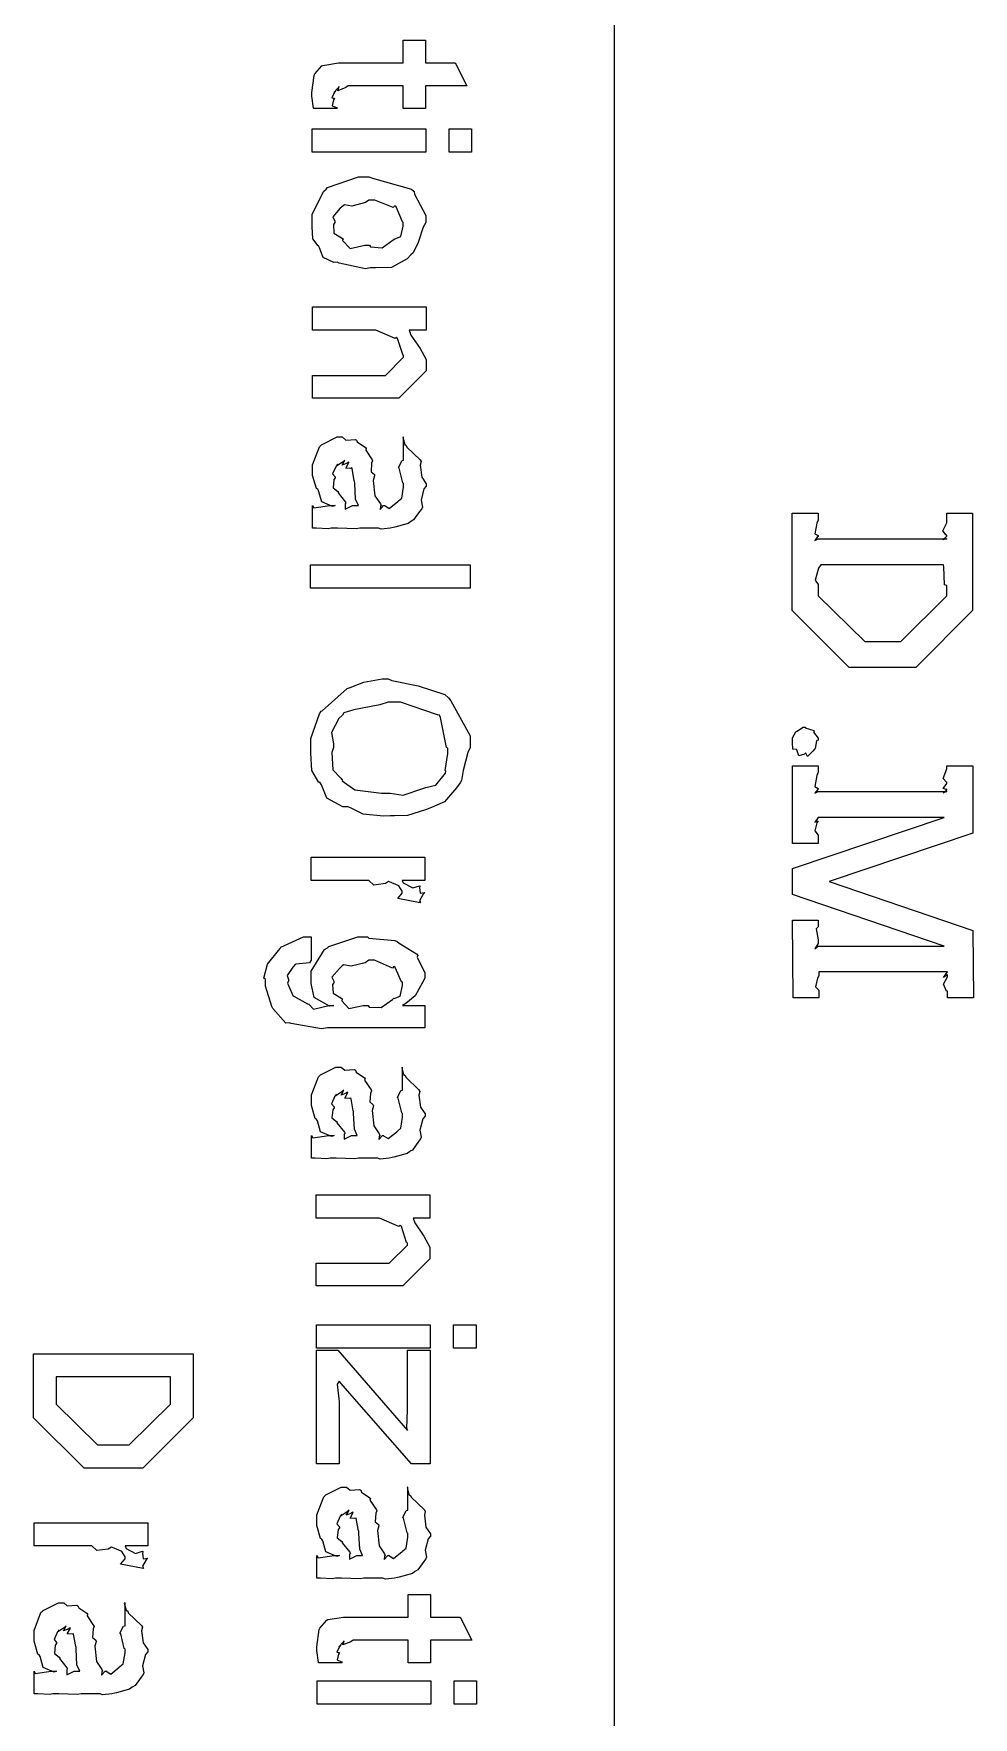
# Model space of a CAD drawing. Extents: x 0.2 to 11.6, y 0.3 to 16.2.
# Drawn here: x 2.975 to 3.291, y 2.025 to 2.591 of the extents above; entities that cross this region are included whole.
import ezdxf

# ---------------------------------------------------------------- set-up
doc = ezdxf.new("R2010")
doc.units = 0
doc.header["$MEASUREMENT"] = 0

msp = doc.modelspace()

# ---------------------------------------------------------------- linework, layer by layer
at = {"color": 0}
for p, q in [((3.16997, 0.528321), (3.16997, 4.18001)), ((3.09896, 2.58128), (3.09896, 2.58886)), ((3.09896, 2.58886), (3.10656, 2.58886)), ((3.10656, 2.58886), (3.10656, 2.58128)), ((3.06933, 2.57753), (3.07172, 2.58024)), ((3.07172, 2.58024), (3.07204, 2.5804)), ((3.07204, 2.5804), (3.07725, 2.58128)), ((3.07204, 2.5804), (3.07204, 2.5804)), ((3.07725, 2.58128), (3.07899, 2.58128)), ((3.07899, 2.58128), (3.09896, 2.58128)), ((3.10656, 2.58128), (3.11654, 2.58128)), ((3.11654, 2.58128), (3.12044, 2.57346)), ((3.06836, 2.57129), (3.06907, 2.57704)), ((3.06907, 2.57704), (3.06922, 2.57736)), ((3.06922, 2.57736), (3.06933, 2.57753)), ((3.07704, 2.57189), (3.07747, 2.57324)), ((3.07747, 2.57324), (3.07704, 2.57275)), ((3.07747, 2.57324), (3.07747, 2.57324)), ((3.08051, 2.57346), (3.07975, 2.57292)), ((3.09896, 2.57346), (3.08051, 2.57346)), ((3.09896, 2.56586), (3.09896, 2.57346)), ((3.12044, 2.57346), (3.10656, 2.57346)), ((3.10656, 2.57346), (3.10656, 2.56586)), ((3.06836, 2.56999), (3.06836, 2.57129)), ((3.06836, 2.57129), (3.06836, 2.57129)), ((3.06885, 2.56597), (3.06836, 2.56999)), ((3.07596, 2.5714), (3.07503, 2.56944)), ((3.07503, 2.56944), (3.07596, 2.56939)), ((3.07557, 2.56885), (3.07519, 2.56683)), ((3.07596, 2.56933), (3.07557, 2.56885)), ((3.07704, 2.57275), (3.07568, 2.57124)), ((3.07568, 2.57124), (3.07639, 2.57194)), ((3.07639, 2.57194), (3.07596, 2.5714)), ((3.07596, 2.56939), (3.07596, 2.56933)), ((3.07639, 2.57194), (3.07639, 2.57194)), ((3.07975, 2.57292), (3.07704, 2.57189)), ((3.06901, 2.56586), (3.06885, 2.56597)), ((3.07682, 2.56586), (3.06901, 2.56586)), ((3.07519, 2.56683), (3.07667, 2.56625)), ((3.07667, 2.56625), (3.07682, 2.56586)), ((3.07682, 2.56586), (3.07682, 2.56586)), ((3.10656, 2.56586), (3.09896, 2.56586)), ((3.06842, 2.55903), (3.10661, 2.55903)), ((3.06842, 2.55121), (3.06842, 2.55903)), ((3.06842, 2.55903), (3.06842, 2.55903)), ((3.10661, 2.55903), (3.10661, 2.55121)), ((3.11442, 2.55903), (3.12201, 2.55903)), ((3.11442, 2.55121), (3.11442, 2.55903)), ((3.11442, 2.55903), (3.11442, 2.55903)), ((3.12201, 2.55903), (3.12201, 2.55121)), ((3.10661, 2.55121), (3.06842, 2.55121)), ((3.12201, 2.55121), (3.11442, 2.55121)), ((3.07319, 2.53885), (3.07362, 2.53939)), ((3.07362, 2.53939), (3.08404, 2.54297)), ((3.08404, 2.54297), (3.08751, 2.54297)), ((3.08751, 2.54297), (3.08876, 2.54249)), ((3.08751, 2.54297), (3.08751, 2.54297)), ((3.08876, 2.54249), (3.10183, 2.53885)), ((3.06842, 2.53039), (3.07238, 2.53814)), ((3.07238, 2.53814), (3.07319, 2.53885)), ((3.08632, 2.53435), (3.08182, 2.53315)), ((3.08751, 2.53515), (3.08632, 2.53435)), ((3.08951, 2.53515), (3.08751, 2.53515)), ((3.08751, 2.53515), (3.08751, 2.53515)), ((3.09571, 2.53267), (3.08951, 2.53515)), ((3.10183, 2.53885), (3.10271, 2.53797)), ((3.10271, 2.53797), (3.10281, 2.53717)), ((3.10281, 2.53717), (3.10661, 2.53)), ((3.06842, 2.52756), (3.06842, 2.53039)), ((3.07785, 2.53239), (3.07536, 2.52946)), ((3.07536, 2.52946), (3.07601, 2.52806)), ((3.07601, 2.52806), (3.07601, 2.52756)), ((3.07883, 2.53321), (3.07785, 2.53239)), ((3.07932, 2.53353), (3.07883, 2.53321)), ((3.08182, 2.53315), (3.07932, 2.53353)), ((3.09619, 2.53321), (3.09571, 2.53267)), ((3.09663, 2.53288), (3.09619, 2.53321)), ((3.09874, 2.52778), (3.09663, 2.53288)), ((3.10661, 2.53), (3.10661, 2.52756)), ((3.06842, 2.52621), (3.06842, 2.52756)), ((3.06868, 2.52214), (3.06842, 2.52621)), ((3.07601, 2.52756), (3.07557, 2.52697)), ((3.07557, 2.52697), (3.07574, 2.52403)), ((3.07574, 2.52403), (3.07835, 2.52251)), ((3.07835, 2.52251), (3.07883, 2.52214)), ((3.09625, 2.52208), (3.09825, 2.52294)), ((3.09825, 2.52294), (3.09901, 2.52642)), ((3.09901, 2.52756), (3.09874, 2.52778)), ((3.09901, 2.52642), (3.09901, 2.52756)), ((3.10574, 2.52604), (3.104, 2.52094)), ((3.10661, 2.52756), (3.10574, 2.52604)), ((3.07047, 2.51975), (3.06868, 2.52214)), ((3.07058, 2.51975), (3.07047, 2.51975)), ((3.0709, 2.51915), (3.07058, 2.51975)), ((3.07215, 2.5159), (3.0709, 2.51915)), ((3.07883, 2.52214), (3.07867, 2.52154)), ((3.07867, 2.52154), (3.08122, 2.51887)), ((3.08122, 2.51887), (3.0861, 2.51997)), ((3.0861, 2.51997), (3.08772, 2.51997)), ((3.08772, 2.51997), (3.088, 2.51942)), ((3.088, 2.51942), (3.09196, 2.51915)), ((3.09196, 2.51915), (3.09571, 2.52181)), ((3.09571, 2.52181), (3.09619, 2.52214)), ((3.09619, 2.52214), (3.09625, 2.52208)), ((3.10161, 2.51671), (3.10038, 2.51535)), ((3.10243, 2.51742), (3.10161, 2.51671)), ((3.104, 2.52094), (3.10243, 2.51742)), ((3.07574, 2.51421), (3.07215, 2.5159)), ((3.07688, 2.51432), (3.07574, 2.51421)), ((3.07753, 2.514), (3.07688, 2.51432)), ((3.08632, 2.5121), (3.07753, 2.514)), ((3.08794, 2.51238), (3.08632, 2.5121)), ((3.08974, 2.51238), (3.08794, 2.51238)), ((3.09511, 2.51253), (3.08974, 2.51238)), ((3.10038, 2.51535), (3.09511, 2.51253)), ((3.06853, 2.49924), (3.10672, 2.49924)), ((3.06853, 2.49143), (3.06853, 2.49924)), ((3.06853, 2.49924), (3.06853, 2.49924)), ((3.10672, 2.49924), (3.10672, 2.49143)), ((3.08763, 2.49143), (3.06853, 2.49143)), ((3.08979, 2.49143), (3.08763, 2.49143)), ((3.09631, 2.48861), (3.08979, 2.49143)), ((3.09674, 2.48904), (3.09631, 2.48861)), ((3.09711, 2.48861), (3.09674, 2.48904)), ((3.09885, 2.48324), (3.09711, 2.48861)), ((3.10672, 2.49143), (3.10107, 2.49143)), ((3.10107, 2.49143), (3.10161, 2.48981)), ((3.10161, 2.48981), (3.10471, 2.48529)), ((3.09912, 2.48296), (3.09885, 2.48324)), ((3.09912, 2.48232), (3.09912, 2.48296)), ((3.10471, 2.48529), (3.10672, 2.48161)), ((3.09304, 2.47624), (3.09912, 2.48232)), ((3.10672, 2.47775), (3.0976, 2.46864)), ((3.10672, 2.48161), (3.10672, 2.48036)), ((3.10672, 2.48036), (3.10672, 2.47775)), ((3.06853, 2.46864), (3.06853, 2.47624)), ((3.06853, 2.47624), (3.08979, 2.47624)), ((3.08979, 2.47624), (3.09304, 2.47624)), ((3.09153, 2.46864), (3.06853, 2.46864)), ((3.0976, 2.46864), (3.09153, 2.46864)), ((3.07161, 2.45296), (3.07682, 2.45557)), ((3.07682, 2.45557), (3.07856, 2.45557)), ((3.07856, 2.45557), (3.07856, 2.45557)), ((3.07856, 2.45557), (3.07975, 2.45454)), ((3.07975, 2.45454), (3.08296, 2.45469)), ((3.08296, 2.45469), (3.08333, 2.45449)), ((3.08333, 2.45449), (3.08361, 2.45389)), ((3.09918, 2.45557), (3.0989, 2.45535)), ((3.0989, 2.45535), (3.09956, 2.45307)), ((3.09918, 2.44775), (3.09918, 2.45557)), ((3.06858, 2.44624), (3.0709, 2.45225)), ((3.0709, 2.45225), (3.0714, 2.45275)), ((3.0714, 2.45275), (3.07161, 2.45296)), ((3.08361, 2.45389), (3.08637, 2.45199)), ((3.08637, 2.45199), (3.08658, 2.45165)), ((3.08658, 2.45165), (3.08643, 2.45117)), ((3.08643, 2.45117), (3.0886, 2.44792)), ((3.09956, 2.45307), (3.10004, 2.45275)), ((3.10004, 2.45275), (3.10026, 2.45215)), ((3.10026, 2.45215), (3.10471, 2.44792)), ((3.06857, 2.44407), (3.06858, 2.44624)), ((3.06858, 2.44265), (3.06857, 2.44407)), ((3.0765, 2.44575), (3.07531, 2.44319)), ((3.07531, 2.44319), (3.07617, 2.44222)), ((3.07704, 2.44644), (3.0765, 2.44575)), ((3.07883, 2.44726), (3.07676, 2.4459)), ((3.07676, 2.4459), (3.07704, 2.44644)), ((3.07704, 2.44644), (3.07704, 2.44644)), ((3.0785, 2.44613), (3.07943, 2.44775)), ((3.08024, 2.44678), (3.0785, 2.44613)), ((3.07943, 2.44775), (3.07883, 2.44726)), ((3.07943, 2.44775), (3.07943, 2.44775)), ((3.07975, 2.4451), (3.08078, 2.44704)), ((3.08137, 2.44499), (3.07975, 2.4451)), ((3.08074, 2.4471), (3.08024, 2.44678)), ((3.08078, 2.44704), (3.08074, 2.4471)), ((3.08182, 2.44515), (3.08137, 2.44499)), ((3.08188, 2.44493), (3.08182, 2.44515)), ((3.08257, 2.44086), (3.08188, 2.44493)), ((3.08843, 2.44672), (3.08822, 2.4439)), ((3.08822, 2.4439), (3.08936, 2.44293)), ((3.08876, 2.44754), (3.08843, 2.44672)), ((3.0886, 2.44792), (3.08876, 2.44754)), ((3.09744, 2.44536), (3.09864, 2.44769)), ((3.09771, 2.4451), (3.09744, 2.44536)), ((3.09744, 2.44536), (3.09744, 2.44536)), ((3.0989, 2.44021), (3.09771, 2.4451)), ((3.09864, 2.44769), (3.09918, 2.44775)), ((3.10471, 2.44792), (3.10503, 2.44732)), ((3.10503, 2.44732), (3.10471, 2.44613)), ((3.10471, 2.44613), (3.10525, 2.44206)), ((3.06988, 2.43826), (3.06858, 2.44265)), ((3.07031, 2.43799), (3.06988, 2.43826)), ((3.07058, 2.4375), (3.07031, 2.43799)), ((3.07167, 2.43375), (3.07058, 2.4375)), ((3.07574, 2.44124), (3.07547, 2.43847)), ((3.07547, 2.43847), (3.07704, 2.43728)), ((3.07617, 2.44189), (3.07574, 2.44124)), ((3.07617, 2.44222), (3.07617, 2.44189)), ((3.08268, 2.44081), (3.08257, 2.44086)), ((3.08274, 2.43994), (3.08268, 2.44081)), ((3.08301, 2.43468), (3.08274, 2.43994)), ((3.0894, 2.44254), (3.08897, 2.44097)), ((3.08897, 2.44097), (3.08951, 2.43582)), ((3.08936, 2.44293), (3.0894, 2.44254)), ((3.09858, 2.435), (3.09918, 2.43875)), ((3.09918, 2.43994), (3.0989, 2.44021)), ((3.09918, 2.43875), (3.09918, 2.43994)), ((3.10601, 2.43815), (3.10503, 2.43435)), ((3.10525, 2.44206), (3.10678, 2.43983)), ((3.10678, 2.43907), (3.10601, 2.43815)), ((3.10678, 2.43983), (3.10678, 2.43907)), ((3.06858, 2.42497), (3.06857, 2.43256)), ((3.06857, 2.43256), (3.06901, 2.43175)), ((3.06901, 2.43175), (3.07437, 2.43256)), ((3.07531, 2.43224), (3.07167, 2.43375)), ((3.07437, 2.43256), (3.07617, 2.43256)), ((3.07617, 2.43256), (3.07531, 2.43224)), ((3.07617, 2.43256), (3.07617, 2.43256)), ((3.07704, 2.43728), (3.07725, 2.4369)), ((3.07725, 2.4369), (3.07715, 2.43679)), ((3.07715, 2.43679), (3.07964, 2.43365)), ((3.07986, 2.43343), (3.07958, 2.43306)), ((3.07958, 2.43306), (3.07958, 2.43132)), ((3.07958, 2.43132), (3.08203, 2.43256)), ((3.07964, 2.43365), (3.07986, 2.43343)), ((3.08203, 2.43256), (3.0829, 2.43256)), ((3.0829, 2.43256), (3.08399, 2.43256)), ((3.08399, 2.43256), (3.08301, 2.43468)), ((3.08399, 2.43256), (3.08399, 2.43256)), ((3.08399, 2.43256), (3.08399, 2.43256)), ((3.08951, 2.43582), (3.09136, 2.43311)), ((3.09125, 2.43121), (3.09244, 2.43257)), ((3.09136, 2.43229), (3.09125, 2.43121)), ((3.09136, 2.43311), (3.09158, 2.43256)), ((3.09158, 2.43256), (3.09136, 2.43229)), ((3.09244, 2.43257), (3.09287, 2.43256)), ((3.09287, 2.43256), (3.09283, 2.43251)), ((3.09283, 2.43251), (3.09435, 2.43158)), ((3.09435, 2.43158), (3.09722, 2.43386)), ((3.09722, 2.43386), (3.09744, 2.43408)), ((3.09744, 2.43408), (3.09858, 2.435)), ((3.09744, 2.43408), (3.09744, 2.43408)), ((3.10503, 2.43435), (3.10547, 2.43197)), ((3.10547, 2.43197), (3.10525, 2.43147)), ((3.10069, 2.42649), (3.09625, 2.42529)), ((3.10156, 2.42714), (3.10069, 2.42649)), ((3.10178, 2.42731), (3.10156, 2.42714)), ((3.10254, 2.42768), (3.10178, 2.42731)), ((3.10454, 2.43056), (3.10254, 2.42768)), ((3.10525, 2.43147), (3.10454, 2.43056)), ((3.22976, 2.43001), (3.23844, 2.43001)), ((3.22976, 2.40701), (3.22976, 2.43001)), ((3.22976, 2.43001), (3.22976, 2.43001)), ((3.23796, 2.4266), (3.23731, 2.42301)), ((3.23844, 2.42763), (3.23796, 2.4266)), ((3.23844, 2.43001), (3.23844, 2.42763)), ((3.28033, 2.42399), (3.28162, 2.42675)), ((3.28162, 2.42763), (3.28162, 2.43001)), ((3.28162, 2.43001), (3.29031, 2.43001)), ((3.28162, 2.42675), (3.28162, 2.42763)), ((3.29031, 2.43001), (3.29031, 2.40896)), ((3.06988, 2.42497), (3.06858, 2.42497)), ((3.07378, 2.42469), (3.06988, 2.42497)), ((3.07488, 2.42497), (3.07378, 2.42469)), ((3.07693, 2.42497), (3.07488, 2.42497)), ((3.08317, 2.42469), (3.07693, 2.42497)), ((3.08442, 2.42497), (3.08317, 2.42469)), ((3.0905, 2.42497), (3.08442, 2.42497)), ((3.09076, 2.42497), (3.0905, 2.42497)), ((3.09164, 2.42458), (3.09076, 2.42497)), ((3.09467, 2.42497), (3.09164, 2.42458)), ((3.09571, 2.42518), (3.09467, 2.42497)), ((3.09625, 2.42529), (3.09571, 2.42518)), ((3.23731, 2.42301), (3.23844, 2.42242)), ((3.23813, 2.42193), (3.23731, 2.42079)), ((3.23731, 2.42079), (3.23844, 2.42133)), ((3.23844, 2.42219), (3.23813, 2.42193)), ((3.23844, 2.42242), (3.23844, 2.42219)), ((3.23844, 2.42133), (3.23844, 2.42133)), ((3.23844, 2.42133), (3.28162, 2.42133)), ((3.28142, 2.42258), (3.28033, 2.42399)), ((3.28033, 2.421), (3.28162, 2.42225)), ((3.28131, 2.42122), (3.28033, 2.421)), ((3.28162, 2.42133), (3.28131, 2.42122)), ((3.28162, 2.42264), (3.28142, 2.42258)), ((3.28162, 2.42225), (3.28162, 2.42264)), ((3.06793, 2.4126), (3.12153, 2.4126)), ((3.06793, 2.40478), (3.06793, 2.4126)), ((3.06793, 2.4126), (3.06793, 2.4126)), ((3.12153, 2.4126), (3.12153, 2.40478)), ((3.23861, 2.41151), (3.23742, 2.40744)), ((3.23931, 2.41265), (3.23861, 2.41151)), ((3.28054, 2.41265), (3.23931, 2.41265)), ((3.23931, 2.41265), (3.23931, 2.41265)), ((3.28071, 2.412), (3.28054, 2.41265)), ((3.28093, 2.40588), (3.28071, 2.412)), ((3.12153, 2.40478), (3.06793, 2.40478)), ((3.22976, 2.39724), (3.22976, 2.40701)), ((3.23742, 2.40744), (3.23844, 2.40597)), ((3.23844, 2.40597), (3.23844, 2.40549)), ((3.23844, 2.40549), (3.23844, 2.40224)), ((3.28162, 2.40571), (3.28093, 2.40588)), ((3.28162, 2.40224), (3.28162, 2.40571)), ((3.29031, 2.40896), (3.29031, 2.39725)), ((3.23844, 2.40224), (3.25407, 2.38683)), ((3.26622, 2.38682), (3.28162, 2.40224)), ((3.24886, 2.37814), (3.22976, 2.39724)), ((3.29031, 2.39725), (3.27121, 2.37815)), ((3.25407, 2.38683), (3.26014, 2.38682)), ((3.26014, 2.38682), (3.26622, 2.38682)), ((3.26036, 2.37814), (3.24886, 2.37814)), ((3.27121, 2.37815), (3.26036, 2.37814)), ((3.07178, 2.36356), (3.08018, 2.37104)), ((3.08018, 2.37104), (3.08122, 2.37147)), ((3.08122, 2.37147), (3.08578, 2.37321)), ((3.08122, 2.37147), (3.08122, 2.37147)), ((3.08578, 2.37321), (3.09196, 2.37429)), ((3.09196, 2.37429), (3.09403, 2.37429)), ((3.09403, 2.37429), (3.09517, 2.37381)), ((3.09403, 2.37429), (3.09403, 2.37429)), ((3.09517, 2.37381), (3.104, 2.37196)), ((3.104, 2.37196), (3.11301, 2.36908)), ((3.09119, 2.36556), (3.08242, 2.36388)), ((3.09403, 2.36649), (3.09119, 2.36556)), ((3.09814, 2.36649), (3.09403, 2.36649)), ((3.09403, 2.36649), (3.09403, 2.36649)), ((3.11057, 2.36219), (3.09814, 2.36649)), ((3.11301, 2.36908), (3.11421, 2.368)), ((3.11421, 2.368), (3.11501, 2.36692)), ((3.11501, 2.36692), (3.12158, 2.35519)), ((3.06799, 2.35433), (3.07086, 2.36258)), ((3.07086, 2.36258), (3.07146, 2.36344)), ((3.07146, 2.36344), (3.07178, 2.36356)), ((3.07742, 2.361), (3.07497, 2.35628)), ((3.07861, 2.36214), (3.07742, 2.361)), ((3.0791, 2.3629), (3.07861, 2.36214)), ((3.08242, 2.36388), (3.0791, 2.3629)), ((3.11117, 2.36214), (3.11057, 2.36219)), ((3.1116, 2.36139), (3.11117, 2.36214)), ((3.11361, 2.35129), (3.1116, 2.36139)), ((3.06799, 2.35129), (3.06799, 2.35433)), ((3.07497, 2.35628), (3.07557, 2.35254)), ((3.12158, 2.35519), (3.12158, 2.35129)), ((3.22982, 2.35449), (3.2309, 2.35656)), ((3.22982, 2.35374), (3.22982, 2.35449)), ((3.22982, 2.35297), (3.22982, 2.35374)), ((3.22999, 2.35069), (3.22982, 2.35297)), ((3.2309, 2.35656), (3.23113, 2.35676)), ((3.23113, 2.35676), (3.23122, 2.35667)), ((3.23122, 2.35667), (3.2334, 2.35807)), ((3.2334, 2.35807), (3.23415, 2.35807)), ((3.23415, 2.35807), (3.2341, 2.35786)), ((3.2341, 2.35786), (3.23699, 2.35699)), ((3.23719, 2.35676), (3.23693, 2.35644)), ((3.23693, 2.35644), (3.2385, 2.35443)), ((3.23699, 2.35699), (3.23719, 2.35676)), ((3.2379, 2.35346), (3.23742, 2.35092)), ((3.2385, 2.35374), (3.2379, 2.35346)), ((3.2385, 2.35443), (3.2385, 2.35374)), ((3.2385, 2.35374), (3.2385, 2.35374)), ((3.06799, 2.34939), (3.06799, 2.35129)), ((3.06836, 2.34358), (3.06799, 2.34939)), ((3.07557, 2.35129), (3.07503, 2.34961)), ((3.07503, 2.34961), (3.07536, 2.34381)), ((3.07557, 2.35254), (3.07557, 2.35129)), ((3.11313, 2.34358), (3.11399, 2.34924)), ((3.11399, 2.35107), (3.11361, 2.35129)), ((3.11399, 2.34924), (3.11399, 2.35107)), ((3.12071, 2.34956), (3.11919, 2.34358)), ((3.12158, 2.35129), (3.12071, 2.34956)), ((3.23107, 2.35064), (3.22999, 2.35069)), ((3.23113, 2.35069), (3.23107, 2.35064)), ((3.23133, 2.35047), (3.23113, 2.35069)), ((3.23199, 2.34842), (3.23133, 2.35047)), ((3.23383, 2.34901), (3.23199, 2.34842)), ((3.23415, 2.34939), (3.23383, 2.34901)), ((3.23432, 2.34939), (3.23415, 2.34939)), ((3.23481, 2.34825), (3.23432, 2.34939)), ((3.23671, 2.35004), (3.23481, 2.34825)), ((3.23719, 2.35069), (3.23671, 2.35004)), ((3.23742, 2.35092), (3.23719, 2.35069)), ((3.07064, 2.33951), (3.06836, 2.34358)), ((3.07536, 2.34381), (3.07807, 2.34099)), ((3.11003, 2.33865), (3.11322, 2.34267)), ((3.11333, 2.34326), (3.11313, 2.34358)), ((3.11322, 2.34267), (3.11333, 2.34326)), ((3.11919, 2.34358), (3.11865, 2.34022)), ((3.22982, 2.31907), (3.22982, 2.34511)), ((3.22982, 2.34511), (3.2385, 2.34511)), ((3.23801, 2.34185), (3.23736, 2.33817)), ((3.2385, 2.34293), (3.23801, 2.34185)), ((3.2385, 2.34511), (3.2385, 2.34293)), ((3.28039, 2.34088), (3.28168, 2.34407)), ((3.28168, 2.34407), (3.28168, 2.34511)), ((3.28168, 2.34511), (3.29036, 2.34511)), ((3.29036, 2.34511), (3.29036, 2.32254)), ((3.07101, 2.33957), (3.07064, 2.33951)), ((3.07156, 2.33871), (3.07101, 2.33957)), ((3.0734, 2.33421), (3.07156, 2.33871)), ((3.07807, 2.34099), (3.07861, 2.34022)), ((3.07861, 2.34022), (3.0785, 2.34006)), ((3.0785, 2.34006), (3.08279, 2.33703)), ((3.08279, 2.33703), (3.09169, 2.33589)), ((3.09169, 2.33589), (3.09467, 2.33589)), ((3.09467, 2.33589), (3.09467, 2.33589)), ((3.09467, 2.33589), (3.09896, 2.33524)), ((3.09896, 2.33524), (3.10558, 2.33751)), ((3.10558, 2.33751), (3.10661, 2.33783)), ((3.10661, 2.33783), (3.11003, 2.33865)), ((3.10661, 2.33783), (3.10661, 2.33783)), ((3.11697, 2.33768), (3.1129, 2.33301)), ((3.11811, 2.33936), (3.11697, 2.33768)), ((3.11865, 2.34022), (3.11811, 2.33936)), ((3.23736, 2.33817), (3.2385, 2.33751)), ((3.23817, 2.33703), (3.23736, 2.33587)), ((3.23736, 2.33587), (3.2385, 2.33643)), ((3.2385, 2.33729), (3.23817, 2.33703)), ((3.2385, 2.33751), (3.2385, 2.33729)), ((3.2385, 2.33643), (3.2385, 2.33643)), ((3.2385, 2.33643), (3.28168, 2.33643)), ((3.28153, 2.33963), (3.28039, 2.34088)), ((3.28039, 2.33751), (3.28168, 2.33914)), ((3.28142, 2.33718), (3.28039, 2.33751)), ((3.28039, 2.33604), (3.28168, 2.33703)), ((3.28136, 2.33632), (3.28039, 2.33604)), ((3.28168, 2.33643), (3.28136, 2.33632)), ((3.28168, 2.33729), (3.28142, 2.33718)), ((3.28168, 2.33968), (3.28153, 2.33963)), ((3.28168, 2.33914), (3.28168, 2.33968)), ((3.28168, 2.33703), (3.28168, 2.33729)), ((3.07872, 2.33137), (3.0734, 2.33421)), ((3.08057, 2.33132), (3.07872, 2.33137)), ((3.0816, 2.33083), (3.08057, 2.33132)), ((3.08561, 2.32883), (3.0816, 2.33083)), ((3.10656, 2.33029), (3.10042, 2.3284)), ((3.10856, 2.33111), (3.10656, 2.33029)), ((3.10954, 2.3316), (3.10856, 2.33111)), ((3.1129, 2.33301), (3.10954, 2.3316)), ((3.09239, 2.32818), (3.08561, 2.32883)), ((3.09467, 2.32829), (3.09239, 2.32818)), ((3.09608, 2.32829), (3.09467, 2.32829)), ((3.10042, 2.3284), (3.09608, 2.32829)), ((3.22982, 2.3106), (3.28082, 2.32775)), ((3.23817, 2.32742), (3.23736, 2.32622)), ((3.23736, 2.32622), (3.2385, 2.32665)), ((3.23801, 2.32601), (3.23736, 2.32329)), ((3.2385, 2.32665), (3.23801, 2.32601)), ((3.2385, 2.32775), (3.23817, 2.32742)), ((3.28082, 2.32775), (3.2385, 2.32775)), ((3.2385, 2.32665), (3.2385, 2.32665)), ((3.2385, 2.31907), (3.22982, 2.31907)), ((3.23736, 2.32329), (3.2385, 2.32178)), ((3.2385, 2.32178), (3.2385, 2.32124)), ((3.2385, 2.32124), (3.2385, 2.31907)), ((3.29036, 2.32254), (3.24219, 2.30626)), ((3.06808, 2.31446), (3.10628, 2.31446)), ((3.06808, 2.30664), (3.06808, 2.31446)), ((3.06808, 2.31446), (3.06808, 2.31446)), ((3.10628, 2.31446), (3.10628, 2.30664)), ((3.22982, 2.30192), (3.22982, 2.3106)), ((3.22982, 2.3106), (3.22982, 2.3106)), ((3.08697, 2.30664), (3.06808, 2.30664)), ((3.08751, 2.30664), (3.08697, 2.30664)), ((3.08914, 2.30507), (3.08751, 2.30664)), ((3.09304, 2.30561), (3.08914, 2.30507)), ((3.09412, 2.30621), (3.09304, 2.30561)), ((3.09446, 2.3061), (3.09412, 2.30621)), ((3.09739, 2.3049), (3.09446, 2.3061)), ((3.09717, 2.30057), (3.09868, 2.30236)), ((3.0976, 2.30479), (3.09739, 2.3049)), ((3.09739, 2.3049), (3.09739, 2.3049)), ((3.09868, 2.30296), (3.0976, 2.30479)), ((3.10628, 2.30664), (3.09868, 2.30664)), ((3.09868, 2.30664), (3.09907, 2.30583)), ((3.09868, 2.30236), (3.09868, 2.30296)), ((3.09868, 2.30296), (3.09868, 2.30296)), ((3.09907, 2.30583), (3.10221, 2.3041)), ((3.10221, 2.3041), (3.10454, 2.30485)), ((3.10454, 2.30485), (3.10476, 2.30469)), ((3.10476, 2.30469), (3.10454, 2.30425)), ((3.10454, 2.30425), (3.10476, 2.30236)), ((3.10574, 2.30197), (3.10454, 2.29981)), ((3.10476, 2.30236), (3.10628, 2.30251)), ((3.10628, 2.30251), (3.10574, 2.30197)), ((3.10628, 2.30251), (3.10628, 2.30251)), ((3.28082, 2.28456), (3.22982, 2.30192)), ((3.24219, 2.30626), (3.29036, 2.28976)), ((3.10476, 2.29904), (3.09717, 2.30057)), ((3.09717, 2.30057), (3.09717, 2.30057)), ((3.10454, 2.29981), (3.10482, 2.29915)), ((3.10482, 2.29915), (3.10476, 2.29904)), ((3.23003, 2.26719), (3.22982, 2.29324)), ((3.22982, 2.29324), (3.2385, 2.29324)), ((3.2385, 2.29107), (3.23779, 2.29036)), ((3.2385, 2.29324), (3.2385, 2.29107)), ((3.05789, 2.28424), (3.06554, 2.28765)), ((3.06554, 2.28765), (3.06814, 2.28765)), ((3.06814, 2.28765), (3.06814, 2.27985)), ((3.06814, 2.28765), (3.06814, 2.28765)), ((3.07406, 2.2844), (3.08376, 2.28765)), ((3.08376, 2.28765), (3.08703, 2.28765)), ((3.08703, 2.28765), (3.08751, 2.28717)), ((3.08751, 2.28717), (3.09625, 2.2864)), ((3.09625, 2.2864), (3.097, 2.28614)), ((3.097, 2.28614), (3.09765, 2.28549)), ((3.09765, 2.28549), (3.10351, 2.2819)), ((3.23817, 2.28504), (3.23736, 2.28358)), ((3.23779, 2.29036), (3.2385, 2.28668)), ((3.2385, 2.28543), (3.23817, 2.28504)), ((3.2385, 2.28668), (3.2385, 2.28543)), ((3.29036, 2.28976), (3.29058, 2.26719)), ((3.05339, 2.27849), (3.05718, 2.2831)), ((3.05718, 2.2831), (3.05772, 2.28375)), ((3.05772, 2.28375), (3.05789, 2.28424)), ((3.06814, 2.27985), (3.0676, 2.27897)), ((3.06814, 2.27615), (3.07264, 2.28336)), ((3.07264, 2.28336), (3.07357, 2.28396)), ((3.07357, 2.28396), (3.07406, 2.2844)), ((3.08746, 2.27985), (3.08621, 2.27897)), ((3.08942, 2.27985), (3.08746, 2.27985)), ((3.08746, 2.27985), (3.08746, 2.27985)), ((3.09543, 2.27718), (3.08942, 2.27985)), ((3.10351, 2.2819), (3.10394, 2.28136)), ((3.10394, 2.28136), (3.10368, 2.28082)), ((3.10368, 2.28082), (3.10633, 2.27556)), ((3.23736, 2.28358), (3.2385, 2.28456)), ((3.2385, 2.28456), (3.2385, 2.28456)), ((3.2385, 2.28456), (3.28082, 2.28456)), ((3.05219, 2.27382), (3.05339, 2.27849)), ((3.05274, 2.27333), (3.05219, 2.27382)), ((3.06196, 2.27751), (3.06, 2.27468)), ((3.06, 2.27468), (3.06054, 2.27339)), ((3.06272, 2.27832), (3.06196, 2.27751)), ((3.06299, 2.27854), (3.06272, 2.27832)), ((3.0676, 2.27897), (3.06299, 2.27854)), ((3.06814, 2.27354), (3.06814, 2.27615)), ((3.06814, 2.27197), (3.06814, 2.27354)), ((3.07758, 2.27707), (3.07508, 2.27414)), ((3.07508, 2.27414), (3.07574, 2.27274)), ((3.07856, 2.27789), (3.07758, 2.27707)), ((3.079, 2.27821), (3.07856, 2.27789)), ((3.08149, 2.27783), (3.079, 2.27821)), ((3.08621, 2.27897), (3.08149, 2.27783)), ((3.09592, 2.27767), (3.09543, 2.27718)), ((3.09636, 2.27735), (3.09592, 2.27767)), ((3.09847, 2.27257), (3.09636, 2.27735)), ((3.10633, 2.27376), (3.10547, 2.27235)), ((3.10633, 2.27556), (3.10633, 2.27376)), ((3.23822, 2.27376), (3.23757, 2.27083)), ((3.23872, 2.27457), (3.23822, 2.27376)), ((3.2819, 2.27588), (3.23872, 2.27588)), ((3.23872, 2.27588), (3.23872, 2.27588)), ((3.23872, 2.27588), (3.23872, 2.2749)), ((3.23872, 2.2749), (3.23872, 2.27457)), ((3.2806, 2.27403), (3.2819, 2.27588)), ((3.28162, 2.27474), (3.2806, 2.27403)), ((3.2806, 2.27181), (3.2819, 2.27425)), ((3.2819, 2.27501), (3.28162, 2.27474)), ((3.2819, 2.27588), (3.2819, 2.27588)), ((3.2819, 2.27425), (3.2819, 2.27501)), ((3.05274, 2.27106), (3.05274, 2.27333)), ((3.0549, 2.26422), (3.05274, 2.27106)), ((3.06054, 2.27289), (3.06011, 2.27208)), ((3.06011, 2.27208), (3.06196, 2.26801)), ((3.06054, 2.27339), (3.06054, 2.27289)), ((3.06196, 2.26801), (3.06228, 2.26769)), ((3.06907, 2.26725), (3.06814, 2.27197)), ((3.07574, 2.27225), (3.07531, 2.27165)), ((3.07531, 2.27165), (3.07547, 2.26872)), ((3.07547, 2.26872), (3.07807, 2.26719)), ((3.07574, 2.27274), (3.07574, 2.27225)), ((3.09799, 2.26779), (3.09874, 2.27132)), ((3.09874, 2.27246), (3.09847, 2.27257)), ((3.09874, 2.27132), (3.09874, 2.27246)), ((3.10308, 2.2679), (3.09993, 2.26525)), ((3.10547, 2.27235), (3.10308, 2.2679)), ((3.23757, 2.27083), (3.23872, 2.26975)), ((3.23872, 2.26975), (3.23872, 2.26936)), ((3.23872, 2.26936), (3.23872, 2.26719)), ((3.28153, 2.26938), (3.2806, 2.27181)), ((3.2819, 2.26936), (3.28153, 2.26938)), ((3.2819, 2.26719), (3.2819, 2.26936)), ((3.05524, 2.26363), (3.0549, 2.26422)), ((3.0549, 2.26422), (3.0549, 2.26422)), ((3.05957, 2.25868), (3.05524, 2.26363)), ((3.06228, 2.26769), (3.06228, 2.26769)), ((3.06228, 2.26769), (3.06689, 2.26519)), ((3.06689, 2.26519), (3.06749, 2.26508)), ((3.06749, 2.26508), (3.06739, 2.26497)), ((3.06739, 2.26497), (3.06885, 2.26335)), ((3.06885, 2.26335), (3.074, 2.26465)), ((3.07422, 2.26443), (3.06907, 2.26725)), ((3.074, 2.26465), (3.07574, 2.26465)), ((3.07574, 2.26465), (3.07422, 2.26443)), ((3.07807, 2.26719), (3.07856, 2.26682)), ((3.07856, 2.26682), (3.0784, 2.26622)), ((3.0784, 2.26622), (3.08078, 2.26357)), ((3.08078, 2.26357), (3.08561, 2.26465)), ((3.08561, 2.26465), (3.08724, 2.26465)), ((3.08724, 2.26465), (3.08757, 2.26406)), ((3.08757, 2.26406), (3.09164, 2.26389)), ((3.09164, 2.26389), (3.09543, 2.26665)), ((3.09543, 2.26665), (3.09592, 2.26704)), ((3.09592, 2.26704), (3.09597, 2.26699)), ((3.09597, 2.26699), (3.09799, 2.26779)), ((3.09993, 2.26525), (3.09874, 2.26465)), ((3.09874, 2.26465), (3.10633, 2.26465)), ((3.10633, 2.26465), (3.10633, 2.25706)), ((3.23872, 2.26719), (3.23003, 2.26719)), ((3.29058, 2.26719), (3.2819, 2.26719)), ((3.06076, 2.25879), (3.05957, 2.25868)), ((3.06136, 2.25851), (3.06076, 2.25879)), ((3.07156, 2.25678), (3.06136, 2.25851)), ((3.07357, 2.25706), (3.07156, 2.25678)), ((3.10633, 2.25706), (3.07357, 2.25706)), ((3.06819, 2.2346), (3.07053, 2.24061)), ((3.07053, 2.24061), (3.07101, 2.2411)), ((3.07101, 2.2411), (3.07124, 2.24132)), ((3.07124, 2.24132), (3.07644, 2.24392)), ((3.07644, 2.24392), (3.07818, 2.24393)), ((3.07818, 2.24393), (3.07818, 2.24393)), ((3.07818, 2.24393), (3.07937, 2.24289)), ((3.07937, 2.24289), (3.08257, 2.24306)), ((3.08257, 2.24306), (3.08296, 2.24283)), ((3.08296, 2.24283), (3.08322, 2.24224)), ((3.08322, 2.24224), (3.08599, 2.24035)), ((3.08599, 2.24035), (3.08621, 2.24001)), ((3.08621, 2.24001), (3.08604, 2.23953)), ((3.08604, 2.23953), (3.08822, 2.23628)), ((3.09879, 2.24393), (3.09853, 2.24371)), ((3.09853, 2.24371), (3.09918, 2.24143)), ((3.09879, 2.23611), (3.09879, 2.24393)), ((3.09918, 2.24143), (3.09967, 2.2411)), ((3.09967, 2.2411), (3.09987, 2.2405)), ((3.09987, 2.2405), (3.10433, 2.23628)), ((3.06819, 2.23242), (3.06819, 2.2346)), ((3.07611, 2.2341), (3.07493, 2.23156)), ((3.07667, 2.23481), (3.07611, 2.2341)), ((3.07844, 2.23562), (3.07639, 2.23426)), ((3.07639, 2.23426), (3.07667, 2.23481)), ((3.07667, 2.23481), (3.07667, 2.23481)), ((3.07813, 2.23449), (3.07904, 2.23611)), ((3.07986, 2.23514), (3.07813, 2.23449)), ((3.07904, 2.23611), (3.07844, 2.23562)), ((3.07904, 2.23611), (3.07904, 2.23611)), ((3.07937, 2.23344), (3.0804, 2.2354)), ((3.08035, 2.23546), (3.07986, 2.23514)), ((3.0804, 2.2354), (3.08035, 2.23546)), ((3.08806, 2.23508), (3.08783, 2.23226)), ((3.08838, 2.23589), (3.08806, 2.23508)), ((3.08822, 2.23628), (3.08838, 2.23589)), ((3.09706, 2.23372), (3.09825, 2.23606)), ((3.09825, 2.23606), (3.09879, 2.23611)), ((3.10433, 2.23628), (3.10465, 2.23568)), ((3.10465, 2.23568), (3.10433, 2.23449)), ((3.10433, 2.23449), (3.10487, 2.23042)), ((3.06819, 2.23101), (3.06819, 2.23242)), ((3.0695, 2.22661), (3.06819, 2.23101)), ((3.07493, 2.23156), (3.07579, 2.23058)), ((3.07536, 2.2296), (3.07508, 2.22683)), ((3.07579, 2.23025), (3.07536, 2.2296)), ((3.07579, 2.23058), (3.07579, 2.23025)), ((3.081, 2.23335), (3.07937, 2.23344)), ((3.08143, 2.23351), (3.081, 2.23335)), ((3.08149, 2.23329), (3.08143, 2.23351)), ((3.08219, 2.22922), (3.08149, 2.23329)), ((3.08231, 2.22917), (3.08219, 2.22922)), ((3.08236, 2.22831), (3.08231, 2.22917)), ((3.08263, 2.22304), (3.08236, 2.22831)), ((3.08783, 2.23226), (3.08897, 2.23128)), ((3.08903, 2.2309), (3.0886, 2.22933)), ((3.0886, 2.22933), (3.08914, 2.22418)), ((3.08897, 2.23128), (3.08903, 2.2309)), ((3.09733, 2.23346), (3.09706, 2.23372)), ((3.09706, 2.23372), (3.09706, 2.23372)), ((3.09853, 2.22857), (3.09733, 2.23346)), ((3.09879, 2.22831), (3.09853, 2.22857)), ((3.09879, 2.22711), (3.09879, 2.22831)), ((3.10487, 2.23042), (3.10639, 2.22819)), ((3.06993, 2.22635), (3.0695, 2.22661)), ((3.07021, 2.22586), (3.06993, 2.22635)), ((3.07129, 2.22211), (3.07021, 2.22586)), ((3.07508, 2.22683), (3.07667, 2.22564)), ((3.07667, 2.22564), (3.07688, 2.22526)), ((3.07688, 2.22526), (3.07676, 2.22515)), ((3.07676, 2.22515), (3.07926, 2.222)), ((3.08361, 2.22092), (3.08263, 2.22304)), ((3.08914, 2.22418), (3.09099, 2.22146)), ((3.09706, 2.22244), (3.09819, 2.22336)), ((3.09819, 2.22336), (3.09879, 2.22711)), ((3.10562, 2.22651), (3.10465, 2.22271)), ((3.10465, 2.22271), (3.10508, 2.22032)), ((3.10639, 2.22743), (3.10562, 2.22651)), ((3.10639, 2.22819), (3.10639, 2.22743)), ((3.06819, 2.21332), (3.06819, 2.22092)), ((3.06819, 2.22092), (3.06862, 2.22011)), ((3.06862, 2.22011), (3.074, 2.22092)), ((3.07493, 2.2206), (3.07129, 2.22211)), ((3.074, 2.22092), (3.07579, 2.22092)), ((3.07579, 2.22092), (3.07493, 2.2206)), ((3.07579, 2.22092), (3.07579, 2.22092)), ((3.07949, 2.22179), (3.07921, 2.2214)), ((3.07921, 2.2214), (3.07921, 2.21967)), ((3.07921, 2.21967), (3.08165, 2.22092)), ((3.07926, 2.222), (3.07949, 2.22179)), ((3.08165, 2.22092), (3.08251, 2.22092)), ((3.08251, 2.22092), (3.08361, 2.22092)), ((3.08361, 2.22092), (3.08361, 2.22092)), ((3.08361, 2.22092), (3.08361, 2.22092)), ((3.09088, 2.21957), (3.09207, 2.22092)), ((3.09099, 2.22065), (3.09088, 2.21957)), ((3.09099, 2.22146), (3.09119, 2.22092)), ((3.09119, 2.22092), (3.09099, 2.22065)), ((3.09207, 2.22092), (3.0925, 2.22092)), ((3.0925, 2.22092), (3.09244, 2.22086)), ((3.09244, 2.22086), (3.09397, 2.21994)), ((3.09397, 2.21994), (3.09685, 2.22222)), ((3.09685, 2.22222), (3.09706, 2.22244)), ((3.09706, 2.22244), (3.09706, 2.22244)), ((3.10417, 2.21892), (3.10215, 2.21604)), ((3.10487, 2.21983), (3.10417, 2.21892)), ((3.10508, 2.22032), (3.10487, 2.21983)), ((3.0695, 2.21332), (3.06819, 2.21332)), ((3.0734, 2.21306), (3.0695, 2.21332)), ((3.07449, 2.21332), (3.0734, 2.21306)), ((3.07656, 2.21332), (3.07449, 2.21332)), ((3.08279, 2.21306), (3.07656, 2.21332)), ((3.08404, 2.21332), (3.08279, 2.21306)), ((3.09011, 2.21332), (3.08404, 2.21332)), ((3.09039, 2.21332), (3.09011, 2.21332)), ((3.09125, 2.21294), (3.09039, 2.21332)), ((3.09429, 2.21332), (3.09125, 2.21294)), ((3.09532, 2.21354), (3.09429, 2.21332)), ((3.09586, 2.21365), (3.09532, 2.21354)), ((3.10032, 2.21485), (3.09586, 2.21365)), ((3.10118, 2.2155), (3.10032, 2.21485)), ((3.1014, 2.21565), (3.10118, 2.2155)), ((3.10215, 2.21604), (3.1014, 2.21565)), ((3.06982, 2.20101), (3.10801, 2.20101)), ((3.06982, 2.19319), (3.06982, 2.20101)), ((3.06982, 2.20101), (3.06982, 2.20101)), ((3.10801, 2.20101), (3.10801, 2.19319)), ((3.08892, 2.19319), (3.06982, 2.19319)), ((3.0911, 2.19319), (3.08892, 2.19319)), ((3.0976, 2.19038), (3.0911, 2.19319)), ((3.09804, 2.19081), (3.0976, 2.19038)), ((3.09842, 2.19038), (3.09804, 2.19081)), ((3.10015, 2.185), (3.09842, 2.19038)), ((3.10801, 2.19319), (3.10238, 2.19319)), ((3.10238, 2.19319), (3.10292, 2.19157)), ((3.10292, 2.19157), (3.10601, 2.18707)), ((3.09435, 2.178), (3.10042, 2.18408)), ((3.10042, 2.18474), (3.10015, 2.185)), ((3.10042, 2.18408), (3.10042, 2.18474)), ((3.10601, 2.18707), (3.10801, 2.18338)), ((3.10801, 2.18338), (3.10801, 2.18213)), ((3.06982, 2.17042), (3.06982, 2.178)), ((3.06982, 2.178), (3.0911, 2.178)), ((3.0911, 2.178), (3.09435, 2.178)), ((3.10801, 2.17953), (3.0989, 2.17042)), ((3.10801, 2.18213), (3.10801, 2.17953)), ((3.09283, 2.17042), (3.06982, 2.17042)), ((3.0989, 2.17042), (3.09283, 2.17042)), ((3.06988, 2.15733), (3.10807, 2.15733)), ((3.06988, 2.14953), (3.06988, 2.15733)), ((3.06988, 2.15733), (3.06988, 2.15733)), ((3.10807, 2.15733), (3.10807, 2.14953)), ((3.11589, 2.15733), (3.12349, 2.15733)), ((3.11589, 2.14953), (3.11589, 2.15733)), ((3.11589, 2.15733), (3.11589, 2.15733)), ((3.12349, 2.15733), (3.12349, 2.14953)), ((3.10807, 2.14953), (3.06988, 2.14953)), ((3.12349, 2.14953), (3.11589, 2.14953)), ((2.97487, 2.14762), (3.02849, 2.14762)), ((2.97487, 2.13092), (2.97487, 2.14762)), ((2.97487, 2.14762), (2.97487, 2.14762)), ((3.02849, 2.14762), (3.02849, 2.13157)), ((3.06988, 2.14882), (3.07704, 2.14882)), ((3.06988, 2.11062), (3.06988, 2.14882)), ((3.06988, 2.14882), (3.06988, 2.14882)), ((3.07704, 2.14882), (3.10047, 2.1219)), ((3.10047, 2.13058), (3.10047, 2.14882)), ((3.10047, 2.14882), (3.10807, 2.14882)), ((3.10807, 2.14882), (3.10807, 2.11062)), ((2.98247, 2.13982), (2.98247, 2.13114)), ((3.02089, 2.13982), (2.98247, 2.13982)), ((2.98247, 2.13982), (2.98247, 2.13982)), ((3.02089, 2.13135), (3.02089, 2.13982)), ((3.07747, 2.1384), (3.07682, 2.13738)), ((3.08029, 2.13514), (3.07747, 2.1384)), ((3.07682, 2.13738), (3.07747, 2.13151)), ((3.10178, 2.11062), (3.08029, 2.13514)), ((2.97487, 2.12614), (2.97487, 2.13092)), ((2.98247, 2.13114), (2.98247, 2.13069)), ((2.98247, 2.13069), (2.99636, 2.11703)), ((3.007, 2.11703), (3.02089, 2.13069)), ((3.02089, 2.13069), (3.02089, 2.13135)), ((3.02849, 2.13157), (3.02849, 2.12614)), ((3.07747, 2.13151), (3.07747, 2.1295)), ((3.07747, 2.1295), (3.07747, 2.11062)), ((3.10021, 2.12267), (3.10047, 2.12864)), ((3.10047, 2.12864), (3.10047, 2.13058)), ((2.99181, 2.10921), (2.97487, 2.12614)), ((3.02849, 2.12614), (3.01156, 2.10921)), ((3.10047, 2.1219), (3.10021, 2.12267)), ((2.99636, 2.11703), (3.00201, 2.11703)), ((3.00201, 2.11703), (3.007, 2.11703)), ((3.07747, 2.11062), (3.06988, 2.11062)), ((3.10807, 2.11062), (3.10178, 2.11062)), ((3.00201, 2.10921), (2.99181, 2.10921)), ((3.01156, 2.10921), (3.00201, 2.10921)), ((3.06999, 2.09353), (3.07232, 2.09956)), ((3.07232, 2.09956), (3.07281, 2.10004)), ((3.07281, 2.10004), (3.07303, 2.10026)), ((3.07303, 2.10026), (3.07824, 2.10286)), ((3.07824, 2.10286), (3.07997, 2.10286)), ((3.07997, 2.10286), (3.07997, 2.10286)), ((3.07997, 2.10286), (3.08117, 2.10183)), ((3.08117, 2.10183), (3.08436, 2.102)), ((3.08436, 2.102), (3.08475, 2.10178)), ((3.08475, 2.10178), (3.08501, 2.10118)), ((3.08501, 2.10118), (3.08778, 2.09928)), ((3.08778, 2.09928), (3.088, 2.09896)), ((3.088, 2.09896), (3.08783, 2.09847)), ((3.08783, 2.09847), (3.09, 2.09521)), ((3.10058, 2.10286), (3.10032, 2.10265)), ((3.10032, 2.10265), (3.10097, 2.10038)), ((3.10058, 2.09506), (3.10058, 2.10286)), ((3.10097, 2.10038), (3.10146, 2.10004)), ((3.10146, 2.10004), (3.10167, 2.09944)), ((3.10167, 2.09944), (3.10613, 2.09522)), ((3.06999, 2.09136), (3.06999, 2.09353)), ((3.0779, 2.09304), (3.07671, 2.0905)), ((3.07844, 2.09375), (3.0779, 2.09304)), ((3.08024, 2.09457), (3.07818, 2.09321)), ((3.07818, 2.09321), (3.07844, 2.09375)), ((3.07844, 2.09375), (3.07844, 2.09375)), ((3.07992, 2.09343), (3.08083, 2.09506)), ((3.08165, 2.09407), (3.07992, 2.09343)), ((3.08083, 2.09506), (3.08024, 2.09457)), ((3.08083, 2.09506), (3.08083, 2.09506)), ((3.08117, 2.09239), (3.08219, 2.09435)), ((3.08214, 2.0944), (3.08165, 2.09407)), ((3.08219, 2.09435), (3.08214, 2.0944)), ((3.08985, 2.09403), (3.08963, 2.09119)), ((3.09017, 2.09483), (3.08985, 2.09403)), ((3.09, 2.09521), (3.09017, 2.09483)), ((3.09885, 2.09267), (3.10004, 2.095)), ((3.09912, 2.09239), (3.09885, 2.09267)), ((3.09885, 2.09267), (3.09885, 2.09267)), ((3.10004, 2.095), (3.10058, 2.09506)), ((3.10613, 2.09522), (3.10644, 2.09463)), ((3.10644, 2.09463), (3.10613, 2.09343)), ((3.10613, 2.09343), (3.10667, 2.08936)), ((2.97499, 2.09088), (3.01318, 2.09088)), ((2.97499, 2.08306), (2.97499, 2.09088)), ((2.97499, 2.09088), (2.97499, 2.09088)), ((3.01318, 2.09088), (3.01318, 2.08306)), ((3.06999, 2.08996), (3.06999, 2.09136)), ((3.07129, 2.08556), (3.06999, 2.08996)), ((3.07671, 2.0905), (3.07758, 2.08951)), ((3.07715, 2.08854), (3.07688, 2.08578)), ((3.07758, 2.08919), (3.07715, 2.08854)), ((3.07758, 2.08951), (3.07758, 2.08919)), ((3.08279, 2.09229), (3.08117, 2.09239)), ((3.08322, 2.09244), (3.08279, 2.09229)), ((3.08328, 2.09224), (3.08322, 2.09244)), ((3.08399, 2.08817), (3.08328, 2.09224)), ((3.0841, 2.08811), (3.08399, 2.08817)), ((3.08415, 2.08724), (3.0841, 2.08811)), ((3.08442, 2.08197), (3.08415, 2.08724)), ((3.08963, 2.09119), (3.09076, 2.09022)), ((3.09082, 2.08985), (3.09039, 2.08828)), ((3.09039, 2.08828), (3.09093, 2.08311)), ((3.09076, 2.09022), (3.09082, 2.08985)), ((3.10032, 2.08751), (3.09912, 2.09239)), ((3.10058, 2.08724), (3.10032, 2.08751)), ((3.10058, 2.08604), (3.10058, 2.08724)), ((3.10667, 2.08936), (3.10818, 2.08712)), ((3.10818, 2.08712), (3.10818, 2.08637)), ((2.99388, 2.08306), (2.97499, 2.08306)), ((2.99442, 2.08306), (2.99388, 2.08306)), ((2.99604, 2.08149), (2.99442, 2.08306)), ((2.99994, 2.08203), (2.99604, 2.08149)), ((3.00103, 2.08263), (2.99994, 2.08203)), ((3.00136, 2.08251), (3.00103, 2.08263)), ((3.00429, 2.08132), (3.00136, 2.08251)), ((3.0045, 2.08122), (3.00429, 2.08132)), ((3.00429, 2.08132), (3.00429, 2.08132)), ((3.00558, 2.07937), (3.0045, 2.08122)), ((3.01318, 2.08306), (3.00558, 2.08306)), ((3.00558, 2.08306), (3.00597, 2.08225)), ((3.00597, 2.08225), (3.00911, 2.08051)), ((3.00911, 2.08051), (3.01144, 2.08126)), ((3.01144, 2.08126), (3.01167, 2.08111)), ((3.07172, 2.08529), (3.07129, 2.08556)), ((3.072, 2.08479), (3.07172, 2.08529)), ((3.07308, 2.08106), (3.072, 2.08479)), ((3.07688, 2.08578), (3.07844, 2.08458)), ((3.07844, 2.08458), (3.07867, 2.08421)), ((3.07867, 2.08421), (3.07856, 2.0841)), ((3.07856, 2.0841), (3.08106, 2.08094)), ((3.08539, 2.07986), (3.08442, 2.08197)), ((3.09093, 2.08311), (3.09278, 2.0804)), ((3.09576, 2.07889), (3.09864, 2.08117)), ((3.09864, 2.08117), (3.09885, 2.08137)), ((3.09885, 2.08137), (3.09999, 2.08231)), ((3.09885, 2.08137), (3.09885, 2.08137)), ((3.09999, 2.08231), (3.10058, 2.08604)), ((3.10742, 2.08544), (3.10644, 2.08165)), ((3.10644, 2.08165), (3.10688, 2.07926)), ((3.10818, 2.08637), (3.10742, 2.08544)), ((3.00407, 2.07699), (3.00558, 2.07878)), ((3.01167, 2.07547), (3.00407, 2.07699)), ((3.00407, 2.07699), (3.00407, 2.07699)), ((3.00558, 2.07878), (3.00558, 2.07937)), ((3.00558, 2.07937), (3.00558, 2.07937)), ((3.01167, 2.08111), (3.01144, 2.08067)), ((3.01144, 2.08067), (3.01167, 2.07878)), ((3.01264, 2.0784), (3.01144, 2.07622)), ((3.01144, 2.07622), (3.01172, 2.07557)), ((3.01167, 2.07878), (3.01318, 2.07893)), ((3.01172, 2.07557), (3.01167, 2.07547)), ((3.01318, 2.07893), (3.01264, 2.0784)), ((3.01318, 2.07893), (3.01318, 2.07893)), ((3.06999, 2.07226), (3.06999, 2.07986)), ((3.06999, 2.07986), (3.07042, 2.07904)), ((3.07042, 2.07904), (3.07579, 2.07986)), ((3.07671, 2.07954), (3.07308, 2.08106)), ((3.07579, 2.07986), (3.07758, 2.07986)), ((3.07758, 2.07986), (3.07671, 2.07954)), ((3.07758, 2.07986), (3.07758, 2.07986)), ((3.08128, 2.08074), (3.081, 2.08035)), ((3.081, 2.08035), (3.081, 2.07861)), ((3.081, 2.07861), (3.08344, 2.07986)), ((3.08106, 2.08094), (3.08128, 2.08074)), ((3.08344, 2.07986), (3.08431, 2.07986)), ((3.08431, 2.07986), (3.08539, 2.07986)), ((3.08539, 2.07986), (3.08539, 2.07986)), ((3.08539, 2.07986), (3.08539, 2.07986)), ((3.09267, 2.0785), (3.09386, 2.07986)), ((3.09278, 2.07958), (3.09267, 2.0785)), ((3.09278, 2.0804), (3.09299, 2.07986)), ((3.09299, 2.07986), (3.09278, 2.07958)), ((3.09386, 2.07986), (3.09429, 2.07986)), ((3.09429, 2.07986), (3.09424, 2.07981)), ((3.09424, 2.07981), (3.09576, 2.07889)), ((3.10596, 2.07786), (3.10394, 2.07499)), ((3.10667, 2.07878), (3.10596, 2.07786)), ((3.10688, 2.07926), (3.10667, 2.07878)), ((3.07129, 2.07226), (3.06999, 2.07226)), ((3.07519, 2.072), (3.07129, 2.07226)), ((3.07628, 2.07226), (3.07519, 2.072)), ((3.07835, 2.07226), (3.07628, 2.07226)), ((3.08458, 2.072), (3.07835, 2.07226)), ((3.08583, 2.07226), (3.08458, 2.072)), ((3.0919, 2.07226), (3.08583, 2.07226)), ((3.09218, 2.07226), (3.0919, 2.07226)), ((3.09304, 2.07189), (3.09218, 2.07226)), ((3.09608, 2.07226), (3.09304, 2.07189)), ((3.09711, 2.07249), (3.09608, 2.07226)), ((3.09765, 2.0726), (3.09711, 2.07249)), ((3.10211, 2.07379), (3.09765, 2.0726)), ((3.10297, 2.07443), (3.10211, 2.07379)), ((3.10319, 2.0746), (3.10297, 2.07443)), ((3.10394, 2.07499), (3.10319, 2.0746)), ((3.10064, 2.06678), (3.10824, 2.06679)), ((3.10064, 2.05919), (3.10064, 2.06678)), ((3.10824, 2.06679), (3.10824, 2.05919)), ((2.97499, 2.05469), (2.97732, 2.06071)), ((2.97732, 2.06071), (2.97781, 2.06119)), ((2.97781, 2.06119), (2.97803, 2.06142)), ((2.97803, 2.06142), (2.98324, 2.06401)), ((2.98324, 2.06401), (2.98497, 2.06401)), ((2.98497, 2.06401), (2.98497, 2.06401)), ((2.98497, 2.06401), (2.98617, 2.06299)), ((2.98617, 2.06299), (2.98936, 2.06315)), ((2.98936, 2.06315), (2.98975, 2.06293)), ((2.98975, 2.06293), (2.99001, 2.06233)), ((2.99001, 2.06233), (2.99278, 2.06044)), ((2.99278, 2.06044), (2.993, 2.06011)), ((2.993, 2.06011), (2.99283, 2.05963)), ((2.99283, 2.05963), (2.99501, 2.05638)), ((3.00558, 2.06401), (3.00532, 2.06381)), ((3.00532, 2.06381), (3.00597, 2.06153)), ((3.00558, 2.05621), (3.00558, 2.06401)), ((3.00597, 2.06153), (3.00646, 2.06119)), ((3.00646, 2.06119), (3.00667, 2.0606)), ((3.00667, 2.0606), (3.01112, 2.05638)), ((3.07374, 2.05832), (3.07894, 2.05919)), ((3.07894, 2.05919), (3.08068, 2.05919)), ((3.08068, 2.05919), (3.10064, 2.05919)), ((3.10824, 2.05919), (3.11822, 2.05919)), ((3.11822, 2.05919), (3.12213, 2.05138)), ((2.97499, 2.05251), (2.97499, 2.05469)), ((2.98292, 2.05419), (2.98172, 2.05165)), ((2.98346, 2.0549), (2.98292, 2.05419)), ((2.98525, 2.05572), (2.98318, 2.05436)), ((2.98318, 2.05436), (2.98346, 2.0549)), ((2.98346, 2.0549), (2.98346, 2.0549)), ((2.98492, 2.05458), (2.98583, 2.05621)), ((2.98665, 2.05524), (2.98492, 2.05458)), ((2.98583, 2.05621), (2.98525, 2.05572)), ((2.98583, 2.05621), (2.98583, 2.05621)), ((2.98617, 2.05354), (2.98719, 2.0555)), ((2.98779, 2.05344), (2.98617, 2.05354)), ((2.98714, 2.05556), (2.98665, 2.05524)), ((2.98719, 2.0555), (2.98714, 2.05556)), ((2.98822, 2.0536), (2.98779, 2.05344)), ((2.98828, 2.05339), (2.98822, 2.0536)), ((2.98899, 2.04932), (2.98828, 2.05339)), ((2.99485, 2.05518), (2.99463, 2.05236)), ((2.99517, 2.05599), (2.99485, 2.05518)), ((2.99501, 2.05638), (2.99517, 2.05599)), ((3.00385, 2.05382), (3.00504, 2.05615)), ((3.00412, 2.05354), (3.00385, 2.05382)), ((3.00385, 2.05382), (3.00385, 2.05382)), ((3.00532, 2.04867), (3.00412, 2.05354)), ((3.00504, 2.05615), (3.00558, 2.05621)), ((3.01112, 2.05638), (3.01144, 2.05578)), ((3.01144, 2.05578), (3.01112, 2.05458)), ((3.01112, 2.05458), (3.01167, 2.05051)), ((3.07004, 2.04921), (3.07075, 2.05496)), ((3.07075, 2.05496), (3.0709, 2.05528)), ((3.0709, 2.05528), (3.07101, 2.05544)), ((3.07101, 2.05544), (3.0734, 2.05817)), ((3.0734, 2.05817), (3.07374, 2.05832)), ((3.07374, 2.05832), (3.07374, 2.05832)), ((2.97499, 2.05111), (2.97499, 2.05251)), ((2.97629, 2.04671), (2.97499, 2.05111)), ((2.98172, 2.05165), (2.98258, 2.05067)), ((2.98215, 2.04969), (2.98188, 2.04693)), ((2.98258, 2.05035), (2.98215, 2.04969)), ((2.98258, 2.05067), (2.98258, 2.05035)), ((2.9891, 2.04926), (2.98899, 2.04932)), ((2.98915, 2.04839), (2.9891, 2.04926)), ((2.98942, 2.04312), (2.98915, 2.04839)), ((2.99463, 2.05236), (2.99576, 2.05138)), ((2.99582, 2.051), (2.99539, 2.04943)), ((2.99539, 2.04943), (2.99593, 2.04428)), ((2.99576, 2.05138), (2.99582, 2.051)), ((3.00558, 2.04839), (3.00532, 2.04867)), ((3.00558, 2.04719), (3.00558, 2.04839)), ((3.01167, 2.05051), (3.01318, 2.04829)), ((3.01318, 2.04753), (3.01243, 2.0466)), ((3.01318, 2.04829), (3.01318, 2.04753)), ((3.07004, 2.0479), (3.07004, 2.04921)), ((3.07004, 2.04921), (3.07004, 2.04921)), ((3.07053, 2.04389), (3.07004, 2.0479)), ((3.07764, 2.04932), (3.07671, 2.04736)), ((3.07671, 2.04736), (3.07764, 2.04731)), ((3.07764, 2.04725), (3.07725, 2.04676)), ((3.07872, 2.05067), (3.07736, 2.04915)), ((3.07736, 2.04915), (3.07807, 2.04986)), ((3.07807, 2.04986), (3.07764, 2.04932)), ((3.07764, 2.04731), (3.07764, 2.04725)), ((3.07807, 2.04986), (3.07807, 2.04986)), ((3.07872, 2.04981), (3.07915, 2.05115)), ((3.07915, 2.05115), (3.07872, 2.05067)), ((3.08143, 2.05083), (3.07872, 2.04981)), ((3.07915, 2.05115), (3.07915, 2.05115)), ((3.08219, 2.05138), (3.08143, 2.05083)), ((3.10064, 2.05138), (3.08219, 2.05138)), ((3.10064, 2.04378), (3.10064, 2.05138)), ((3.12213, 2.05138), (3.10824, 2.05138)), ((3.10824, 2.05138), (3.10824, 2.04378)), ((2.97672, 2.04644), (2.97629, 2.04671)), ((2.977, 2.04596), (2.97672, 2.04644)), ((2.97808, 2.04221), (2.977, 2.04596)), ((2.98172, 2.04069), (2.97808, 2.04221)), ((2.98188, 2.04693), (2.98346, 2.04574)), ((2.98346, 2.04574), (2.98367, 2.04536)), ((2.98367, 2.04536), (2.98356, 2.04525)), ((2.98356, 2.04525), (2.98606, 2.0421)), ((2.98628, 2.04189), (2.986, 2.0415)), ((2.98606, 2.0421), (2.98628, 2.04189)), ((2.9904, 2.04101), (2.98942, 2.04312)), ((2.99593, 2.04428), (2.99778, 2.04156)), ((3.00076, 2.04004), (3.00364, 2.04232)), ((3.00364, 2.04232), (3.00385, 2.04254)), ((3.00385, 2.04254), (3.00499, 2.04346)), ((3.00385, 2.04254), (3.00385, 2.04254)), ((3.00499, 2.04346), (3.00558, 2.04719)), ((3.01243, 2.0466), (3.01144, 2.04281)), ((3.01144, 2.04281), (3.01187, 2.04042)), ((3.07069, 2.04378), (3.07053, 2.04389)), ((3.0785, 2.04378), (3.07069, 2.04378)), ((3.07725, 2.04676), (3.07688, 2.04476)), ((3.07688, 2.04476), (3.07835, 2.04417)), ((3.07835, 2.04417), (3.0785, 2.04378)), ((3.0785, 2.04378), (3.0785, 2.04378)), ((3.10824, 2.04378), (3.10064, 2.04378)), ((2.97499, 2.03342), (2.97499, 2.04101)), ((2.97499, 2.04101), (2.97542, 2.04021)), ((2.97542, 2.04021), (2.98079, 2.04101)), ((2.98079, 2.04101), (2.98258, 2.04101)), ((2.98258, 2.04101), (2.98172, 2.04069)), ((2.98258, 2.04101), (2.98258, 2.04101)), ((2.986, 2.0415), (2.986, 2.03976)), ((2.986, 2.03976), (2.98844, 2.04101)), ((2.98844, 2.04101), (2.98931, 2.04101)), ((2.98931, 2.04101), (2.9904, 2.04101)), ((2.9904, 2.04101), (2.9904, 2.04101)), ((2.9904, 2.04101), (2.9904, 2.04101)), ((2.99767, 2.03965), (2.99886, 2.04101)), ((2.99778, 2.04075), (2.99767, 2.03965)), ((2.99778, 2.04156), (2.99799, 2.04101)), ((2.99799, 2.04101), (2.99778, 2.04075)), ((2.99886, 2.04101), (2.99929, 2.04101)), ((2.99929, 2.04101), (2.99924, 2.04096)), ((2.99924, 2.04096), (3.00076, 2.04004)), ((3.00896, 2.03614), (3.00819, 2.03575)), ((3.01096, 2.03901), (3.00896, 2.03614)), ((3.01167, 2.03993), (3.01096, 2.03901)), ((3.01187, 2.04042), (3.01167, 2.03993)), ((3.0701, 2.03771), (3.10829, 2.03771)), ((3.0701, 2.02989), (3.0701, 2.03771)), ((3.0701, 2.03771), (3.0701, 2.03771)), ((3.10829, 2.03771), (3.10829, 2.02989)), ((3.1161, 2.03771), (3.12369, 2.03771)), ((3.1161, 2.02989), (3.1161, 2.03771)), ((3.1161, 2.03771), (3.1161, 2.03771)), ((3.12369, 2.03771), (3.12369, 2.02989)), ((2.97629, 2.03342), (2.97499, 2.03342)), ((2.98019, 2.03315), (2.97629, 2.03342)), ((2.98128, 2.03342), (2.98019, 2.03315)), ((2.98335, 2.03342), (2.98128, 2.03342)), ((2.98958, 2.03315), (2.98335, 2.03342)), ((2.99083, 2.03342), (2.98958, 2.03315)), ((2.9969, 2.03342), (2.99083, 2.03342)), ((2.99718, 2.03342), (2.9969, 2.03342)), ((2.99804, 2.03304), (2.99718, 2.03342)), ((3.00108, 2.03342), (2.99804, 2.03304)), ((3.00211, 2.03364), (3.00108, 2.03342)), ((3.00265, 2.03375), (3.00211, 2.03364)), ((3.00711, 2.03494), (3.00265, 2.03375)), ((3.00797, 2.0356), (3.00711, 2.03494)), ((3.00819, 2.03575), (3.00797, 2.0356)), ((3.10829, 2.02989), (3.0701, 2.02989)), ((3.12369, 2.02989), (3.1161, 2.02989))]:
    msp.add_line(p, q, dxfattribs=at)

doc.saveas('drawing.dxf')
